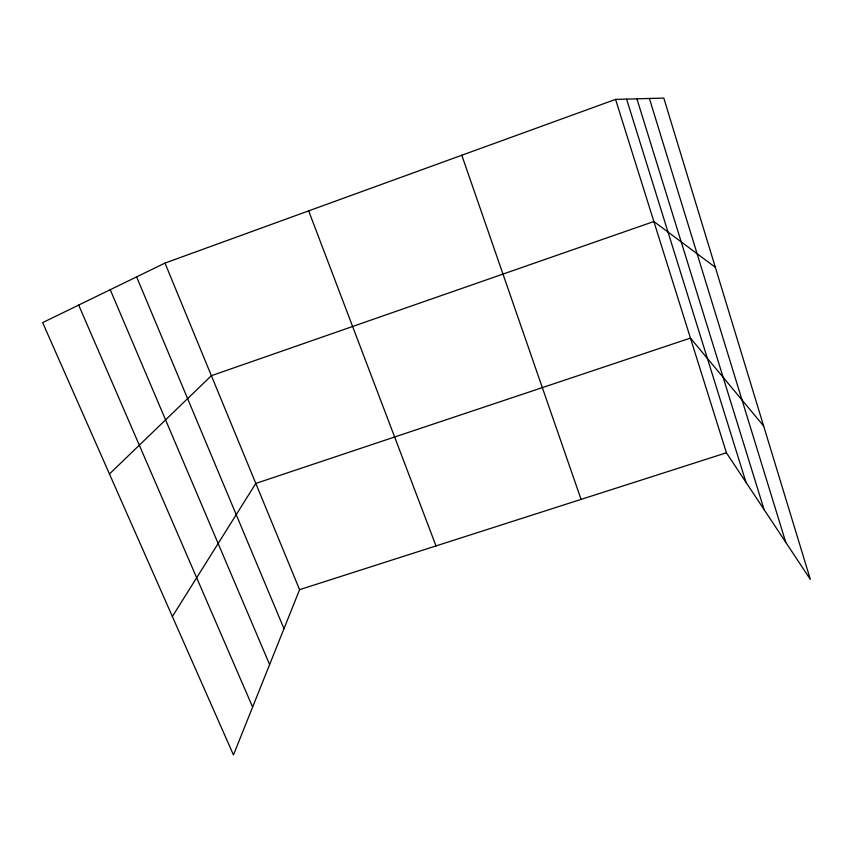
<?xml version="1.0" encoding="UTF-8"?>
<svg xmlns="http://www.w3.org/2000/svg" width="853" height="853" viewBox="0 0 853 853"><rect width="100%" height="100%" fill="white"/><g stroke="black" fill="none" stroke-linecap="round" stroke-linejoin="round"><path stroke-width="1.28" d="M164.97 263.076L299.595 589.668L233.466 754.926L42.65 322.615L164.97 263.076L615.567 99.396L663.805 98.074L810.35 579.422L726.425 452.783L615.567 99.396M172.37 616.516L255.804 483.427L690.45 338.087L763.627 425.967M109.461 473.98L211.384 375.693L653.878 221.513L715.315 267.298M299.595 589.668L726.425 452.783M78.679 305.075L252.616 707.052M110.24 289.711L269.623 664.562M136.608 276.884L283.985 628.672M308.669 210.872L436.022 545.92M461.793 155.257L581.074 499.4M626.582 99.097L745.991 482.308M636.914 98.809L764.117 509.667M649.4 98.468L785.752 542.305"/></g></svg>
